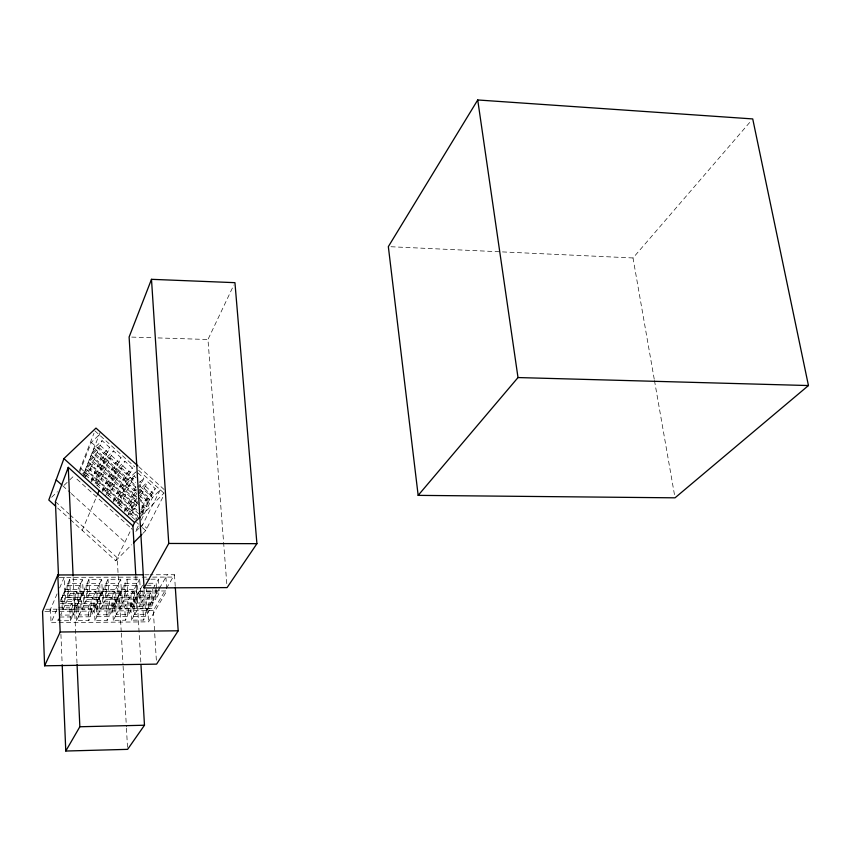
<?xml version="1.0" encoding="UTF-8"?>
<svg xmlns="http://www.w3.org/2000/svg" width="851" height="851" viewBox="0 0 851 851"><rect width="100%" height="100%" fill="white"/><g stroke="black" fill="none" stroke-linecap="round" stroke-linejoin="round"><path stroke-width="0.64" stroke-dasharray="4.25 3.19" d="M79.388 470.592L93.961 433.276M79.803 471.784L91.323 442.35L99.237 434.787M100.344 432.01L83.515 474.337L86.472 477.007M84.079 473.581L85.866 469.082L93.567 461.667L100.95 468.337L99.078 472.826L91.44 480.241L84.079 473.581L91.738 466.188L93.567 461.667M86.77 466.816L88.589 462.242L96.354 454.774L103.801 461.497L101.897 466.071L94.195 473.528L86.77 466.816L94.493 459.38L96.354 454.774M89.515 459.934L91.365 455.274L99.184 447.764L106.705 454.54L104.769 459.2L97.003 466.699L89.515 459.934L97.291 452.445L99.184 447.764M92.302 452.923L94.184 448.179L102.067 440.627L109.651 447.466L107.683 452.2L99.854 459.742L92.302 452.923L100.141 445.392L102.067 440.627M85.228 476.56L89.036 472.89L90.834 468.433L98.152 475.06L96.312 479.475L93.472 482.24M91.44 480.241L93.27 475.783L100.95 468.337M94.195 473.528L96.057 468.986L103.801 461.497M97.003 466.699L98.897 462.082L106.705 454.54M99.854 459.742L101.79 455.04L109.651 447.466M95.121 483.57L96.971 479.134L104.652 471.677L112.045 478.358L110.109 482.794L102.482 490.24L95.121 483.57L102.758 476.156L104.652 471.677M97.908 476.89L99.79 472.369L107.534 464.869L114.991 471.603L113.023 476.124L105.343 483.613L97.908 476.89L105.609 469.422L107.534 464.869M100.748 470.082L102.663 465.486L110.46 457.934L117.991 464.731L115.981 469.326L108.247 476.868L100.748 470.082L108.502 462.572L110.46 457.934M103.631 463.167L105.588 458.476L113.449 450.892L121.033 457.742L119.002 462.412L111.204 469.997L103.631 463.167L111.449 455.604L113.449 450.892M97.11 485.538L99.961 482.772L101.822 478.368L109.151 484.996L107.247 489.357L104.407 492.133M82.196 530.343L97.174 495.208M49.571 611.38L57.091 593.87M59.623 587.967L64.187 577.34L64.793 591.413L60.559 601.04M102.482 490.24L104.386 485.836L112.045 478.358M105.343 483.613L107.269 479.124L114.991 471.603M108.247 476.868L110.215 472.294L117.991 464.731M111.204 469.997L113.204 465.348L121.033 457.742M106.173 493.58L108.088 489.187L115.747 481.698L123.15 488.389L121.15 492.782L113.545 500.26L106.173 493.58L113.789 486.123L115.747 481.698M109.056 486.974L111.013 482.506L118.725 474.975L126.193 481.719L124.15 486.187L116.502 493.708L109.056 486.974L116.725 479.475L118.725 474.975M112.002 480.251L113.981 475.709L121.757 468.135L129.288 474.932L127.214 479.475L119.502 487.038L112.002 480.251L119.725 472.709L121.757 468.135M114.991 473.422L117.013 468.795L124.842 461.168L132.437 468.029L130.331 472.645L122.565 480.262L114.991 473.422L122.778 465.827L124.842 461.168M60.453 600.519L61.74 597.583L74.228 597.519L74.845 611.188L73.048 615.028L60.602 615.124L62.325 611.284L61.74 597.583M62.612 595.615L64.357 591.636L76.952 591.573L77.579 605.359L75.75 609.263L63.187 609.348L62.612 595.615L75.133 595.551L76.952 591.573M67.016 585.573L67.612 599.487L65.825 603.465L65.24 589.626L67.016 585.573L79.717 585.531L80.356 599.412L78.494 603.391L77.867 589.573L79.717 585.531M67.91 583.531L69.718 579.403L82.536 579.371L83.196 593.37L81.302 597.413L68.516 597.476L67.91 583.531L80.654 583.488L82.536 579.371M64.793 591.413L166.817 590.956L148.531 621.858L51.039 622.719L57.389 608.274M108.056 495.442L110.885 492.665L112.811 488.314L120.151 494.952L118.183 499.26L114.417 502.973M59.315 617.964L58.049 620.794L57.953 618.337M63.187 609.348L64.942 605.444L64.357 591.636M68.516 597.476L70.335 593.424L69.718 579.403M113.545 500.26L115.513 495.899L123.15 488.389M116.502 493.708L118.502 489.272L126.193 481.719M119.502 487.038L121.533 482.538L129.288 474.932M122.565 480.262L124.629 475.677L132.437 468.029M70.399 620.687L69.803 607.188L71.558 603.348L72.165 616.922L70.399 620.687L59.283 620.783M73.048 615.028L72.452 601.423L74.228 597.519M117.236 503.601L119.225 499.26L126.852 491.74L134.267 498.441L132.203 502.771L124.629 510.281L117.236 503.601L124.831 496.112L126.852 491.74M136.883 492.952L135.309 496.261L127.682 503.813L120.225 497.069L122.246 492.665L129.926 485.102L137.405 491.857M135.905 492.165L130.777 497.239L123.267 490.442L125.32 485.953L133.054 478.336L135.883 480.889M133.054 478.336L130.969 482.857L136.596 487.942L133.937 490.538L126.352 483.687L128.448 479.113L135.383 472.305M119.012 505.356L121.842 502.569L123.821 498.271L131.171 504.92L129.139 509.175L125.384 512.908M120.225 497.069L127.873 489.538L129.926 485.102M126.352 483.687L134.118 476.06L136.245 471.454M76.558 620.634L75.952 607.146L77.739 603.316L78.356 616.869L76.558 620.634L88.834 620.528L90.706 616.773L90.057 603.242L88.196 607.061L88.834 620.528M78.643 601.38L80.462 597.487L92.887 597.413L93.546 611.061L91.653 614.879L79.26 614.975L78.643 601.38L90.993 601.306L92.887 597.413M81.377 595.519L83.238 591.551L95.759 591.488L96.44 605.242L94.504 609.125L82.015 609.22L81.377 595.519L93.844 595.455L95.759 591.488M86.057 585.509L86.717 599.381L84.813 603.348L84.164 589.541L86.057 585.509L98.695 585.456L99.386 599.306L97.418 603.274L96.737 589.498L98.695 585.456M87.004 583.467L88.929 579.35L101.684 579.318L102.386 593.275L100.386 597.317L87.674 597.381L87.004 583.467L99.684 583.424L101.684 579.318M124.629 510.281L126.661 505.983L134.267 498.441M127.682 503.813L129.746 499.441L136.554 492.697M130.777 497.239L132.884 492.782L136.309 489.389M133.937 490.538L136.075 486.006L128.448 479.113M226.781 583.637L207.963 339.506L233.812 285.042M139.532 487.389L140.606 485.144M137.383 487.134L141.681 482.889L143.862 478.326L137.202 472.316M79.26 614.975L81.09 611.146L80.462 597.487M82.015 609.22L83.877 605.316L83.238 591.551M87.674 597.381L89.6 593.338L88.929 579.35M134.798 519.482L128.32 513.621L130.373 509.345L137.128 502.633M138.873 513.94L131.405 507.185L133.49 502.835L136.894 499.452M137.362 503.186L134.543 500.633L136.671 496.207M138.277 492.835L139.894 489.453L147.67 481.762L155.297 488.644L153.052 493.144L145.33 500.824L138.681 494.825M129.98 515.28L132.799 512.483L134.852 508.238L140.372 513.238M137.447 502.867L135.883 506.1L128.32 513.621M139.553 498.526L141.149 495.229L148.638 501.994L146.468 506.345L139.713 513.089M140.511 494.708L142.223 493.016L144.383 488.559L151.935 495.378L149.733 499.803L142.074 507.441L138.309 504.037M138.596 493.112L145.468 486.304L147.67 481.762M70.41 519.631L115.725 560.798L131.777 528.226M135.724 520.323L137.809 516.078L140.341 513.547M142.074 507.441L144.234 503.047L151.935 495.378M145.33 500.824L147.542 496.356L155.297 488.644M94.961 620.475L94.312 607.018L96.195 603.199L96.865 616.72L94.961 620.475L107.183 620.368L109.151 616.624L108.449 603.125L106.492 606.944L107.183 620.368M97.152 601.274L99.078 597.381L111.438 597.317L112.151 610.922L110.151 614.73L97.822 614.826L97.152 601.274L109.439 601.2L111.438 597.317M100.056 595.423L102.014 591.466L114.481 591.413L115.204 605.114L113.162 608.997L100.737 609.082L100.056 595.423L112.449 595.36L114.481 591.413M104.992 585.435L105.705 599.274L103.705 603.231L103.003 589.466L104.992 585.435L117.566 585.392L118.31 599.21L116.236 603.157L115.502 589.413L117.566 585.392M106.003 583.403L108.034 579.297L120.714 579.265L121.48 593.19L119.363 597.211L106.715 597.274L106.003 583.403L118.608 583.361L120.714 579.265M141.585 514.451L145.393 508.504L138.904 502.633M138.234 526.046L135.266 531.971L138.99 528.226M141.202 520.11L152.489 497.569L160.254 489.814M141.532 526.843L161.562 487.219M97.822 614.826L99.758 611.007L99.078 597.381M100.737 609.082L102.705 605.199L102.014 591.466M106.715 597.274L108.758 593.243L108.034 579.297M142.883 533.439L145.691 530.609L164.03 494.91M113.279 620.315L112.577 606.901L114.566 603.093L115.279 616.581L113.279 620.315L125.437 620.219L127.512 616.475L126.756 603.019L124.693 606.816L125.437 620.219M115.576 601.168L117.598 597.285L129.895 597.221L130.66 610.784L128.554 614.592L116.289 614.688L115.576 601.168L127.799 601.093L129.895 597.221M118.629 595.328L120.693 591.381L133.086 591.328L133.873 604.997L131.724 608.869L119.363 608.954L118.629 595.328L130.958 595.264L133.086 591.328M123.842 585.371L124.597 599.168L122.491 603.114L121.736 589.392L123.842 585.371L136.341 585.318L137.139 599.104L134.958 603.04L134.171 589.339L136.341 585.318M125.671 597.179L127.82 593.158L140.468 593.094L138.245 597.115L125.671 597.179L124.895 583.339L127.044 579.244L139.649 579.212L141.17 603.008L143.394 599.061L142.798 589.052M116.289 614.688L118.332 610.88L117.598 597.285M119.363 608.954L121.438 605.072L120.693 591.381M138.245 597.115L137.436 583.297L139.649 579.212M131.501 620.166L130.746 606.774L132.841 602.976L133.607 616.432L131.501 620.166L143.596 620.06L145.766 616.326L144.968 602.902L142.798 606.699L143.596 620.06M133.894 601.061L136.022 597.189L148.255 597.125L149.074 610.656L146.861 614.454L134.66 614.55L133.894 601.061L146.053 600.987L148.255 597.125M139.266 591.296L137.096 595.232L149.361 595.179L151.606 591.243L139.266 591.296L140.075 604.955L137.894 608.827L150.191 608.742L152.435 604.88L151.606 591.243M142.574 585.297L140.362 589.307L142.84 589.296M134.66 614.55L136.809 610.741L136.022 597.189M150.957 579.18L158.488 579.159L159.35 593.009L157.02 597.008L144.51 597.083L146.776 593.062L146.542 589.286M153.308 588.254L155.01 585.254L143.819 585.297M156.478 588.243L156.159 583.233L158.488 579.159M146.489 610.678L158.775 589.445M159.424 588.318L167.296 574.723M60.421 603.423L153.574 602.933L155.861 598.998L155.01 585.254M156.35 660.216L153.318 610.624L165.807 589.413M166.477 588.296L174.476 574.712L150.063 574.765M654.238 379.195L633.006 257.959L750.997 120.938M115.725 560.798L131.639 544.757M139.926 527.29L142.723 524.482L146.893 528.258M141.181 512.706L145.393 508.504M141.032 516.1L164.105 493.016M127.31 515.749L134.852 508.238M141 509.621L148.638 501.994M134.543 500.633L137.107 498.101M124.459 511.579L131.171 504.92M131.405 507.185L137.33 501.303M138.383 494.505L144.383 488.559M112.577 502.409L120.151 494.952M139.532 482.591L143.862 478.326M118.151 503.877L123.821 498.271M123.267 490.442L130.969 482.857M105.216 495.75L112.811 488.314M102.492 491.495L109.151 484.996M96.099 483.921L101.822 478.368M90.525 482.453L98.152 475.06M82.621 473.645L84.515 471.816M83.185 475.815L90.834 468.433M51.677 497.25L57.411 491.74M64.102 485.304L68.878 480.709M69.835 479.783L74.611 475.188M59.74 617.028L72.165 616.922M78.356 616.869L90.706 616.773M96.865 616.72L109.151 616.624M115.279 616.581L127.512 616.475M133.607 616.432L145.766 616.326M64.942 605.444L77.579 605.359M83.877 605.316L96.44 605.242M102.705 605.199L115.204 605.114M121.438 605.072L133.873 604.997M140.075 604.955L152.435 604.88M58.73 607.263L69.803 607.188M75.952 607.146L88.196 607.061M94.312 607.018L106.492 606.944M112.577 606.901L124.693 606.816M130.746 606.774L142.798 606.699M45.805 609.242L57.07 609.167M58.389 609.156L154.574 608.486M44.89 611.412L153.318 610.624M70.335 593.424L83.196 593.37M89.6 593.338L102.386 593.275M108.758 593.243L121.48 593.19M146.776 593.062L159.35 593.009M67.612 599.487L80.356 599.412M86.717 599.381L99.386 599.306M105.705 599.274L118.31 599.21M124.597 599.168L137.139 599.104M143.394 599.061L155.861 598.998M60.027 601.487L72.452 601.423M145.936 579.191L149.702 579.18M124.895 583.339L137.436 583.297M148.68 583.265L156.159 583.233M65.24 589.626L77.867 589.573M84.164 589.541L96.737 589.498M103.003 589.466L115.502 589.413M121.736 589.392L134.171 589.339M144.755 574.776L148.734 574.765M59.272 577.35L140.819 577.148M142.149 577.148L147.436 577.138M152.712 577.116L173.083 577.074M131.745 337.092L152.765 337.751M158.031 337.921L207.963 339.506M390.992 246.747L633.006 257.959M138.851 466.742L164.2 489.591M94.897 430.872L134.66 466.742M138.596 470.295L164.626 493.761M100.141 445.392L107.683 452.2M111.449 455.604L119.002 462.412M122.778 465.827L130.331 472.645M134.118 476.06L136.011 477.762M139.787 481.177L141.681 482.889M145.468 486.304L153.052 493.144M91.323 442.35L135.713 482.421M139.66 485.985L152.489 497.569M94.184 448.179L101.79 455.04M105.588 458.476L113.204 465.348M117.013 468.795L124.629 475.677M139.894 489.453L147.542 496.356M97.291 452.445L104.769 459.2M108.502 462.572L115.981 469.326M119.725 472.709L127.214 479.475M142.223 493.016L149.733 499.803M91.365 455.274L98.897 462.082M102.663 465.486L110.215 472.294M113.981 475.709L121.533 482.538M125.32 485.953L132.884 492.782M138.564 497.909L144.234 503.047M94.493 459.38L101.897 466.071M105.609 469.422L113.023 476.124M116.725 479.475L124.15 486.187M127.873 489.538L135.309 496.261M139.958 500.462L146.468 506.345M88.589 462.242L96.057 468.986M99.79 472.369L107.269 479.124M111.013 482.506L118.502 489.272M122.246 492.665L129.746 499.441M133.49 502.835L137.245 506.228M91.738 466.188L99.078 472.826M102.758 476.156L110.109 482.794M113.789 486.123L121.15 492.782M124.831 496.112L132.203 502.771M141.415 511.111L143.266 512.781M85.866 469.082L93.27 475.783M96.971 479.134L104.386 485.836M108.088 489.187L115.513 495.899M119.225 499.26L126.661 505.983M130.373 509.345L137.809 516.078M89.036 472.89L96.312 479.475M99.961 482.772L107.247 489.357M110.885 492.665L118.183 499.26M121.842 502.569L129.139 509.175M132.799 512.483L139.202 518.27M80.377 468.071L135.937 518.344M136.617 522.397L138.585 524.173M142.362 527.599L145.691 530.609M76.92 479.134L132.352 529.333M62.655 485.74L70.325 492.697M71.282 493.569L124.895 542.183M55.411 501.633L68.995 513.961M69.963 514.844L117.215 557.756L121.225 631.75M57.645 508.036L69.431 518.738M654.472 380.503L674.566 495.218M174.476 574.712L175.253 586.445M165.924 577.084L166.658 588.435M156.552 589.498L157.02 597.008M152.733 589.254L153.574 602.933M149.361 595.179L150.191 608.742M147.734 608.539L148.531 621.858M146.053 600.987L146.861 614.454M144.064 589.552L144.51 597.083M135.83 576.063L140.883 663.195M130.958 595.264L131.724 608.869M127.044 579.244L127.82 593.158M127.799 601.093L128.554 614.592M121.299 633.08L123.023 664.791M123.097 666.11L126.384 726.892M126.459 728.211L127.533 748.04M112.449 595.36L113.162 608.997M109.439 601.2L110.151 614.73M99.684 583.424L100.386 597.317M93.844 595.455L94.504 609.125M90.993 601.306L91.653 614.879M80.654 583.488L81.302 597.413M75.133 595.551L75.75 609.263M73.165 577.201L77.005 663.227M60.921 634.293L62.144 663.472M50.507 609.21L51.039 622.719"/><path stroke-width="1.28" d="M137.862 465.848L95.982 428.085L63.921 458.604L48.805 500.005L55.677 506.249M135.756 574.744L132.926 525.907L68.261 467.348L55.411 501.633L58.496 575.925M151.489 279.319L129.118 337.007L144.064 587.935L227.089 587.594L256.917 543.672L234.94 282.67L151.489 279.319L168.753 543.459L144.064 587.935M143.436 574.776L57.815 574.957L42.55 611.422L44.614 665.801L156.595 664.131L178.189 630.793L175.338 587.754M97.695 494.005L99.173 490.516M44.614 665.801L60.176 631.995L57.815 574.957M132.926 525.907L134.575 522.557L140.117 517.025M140.958 664.514L144.479 725.233L127.607 749.359L65.782 751.029L79.845 726.754L77.069 664.557M477.73 99.971L388.343 246.63L418.16 495.367L675.024 497.824L808.45 385.546L752.731 118.927L477.73 99.971L518.004 377.557L418.16 495.367M133.522 542.874L141.947 534.375M79.845 726.754L144.479 725.233M60.176 631.995L178.189 630.793M168.753 543.459L256.917 543.672M518.004 377.557L808.45 385.546M63.921 458.604L134.575 522.557M56.166 479.858L61.697 484.868M68.261 467.348L73.101 575.882M62.197 664.801L65.782 751.029"/></g></svg>
